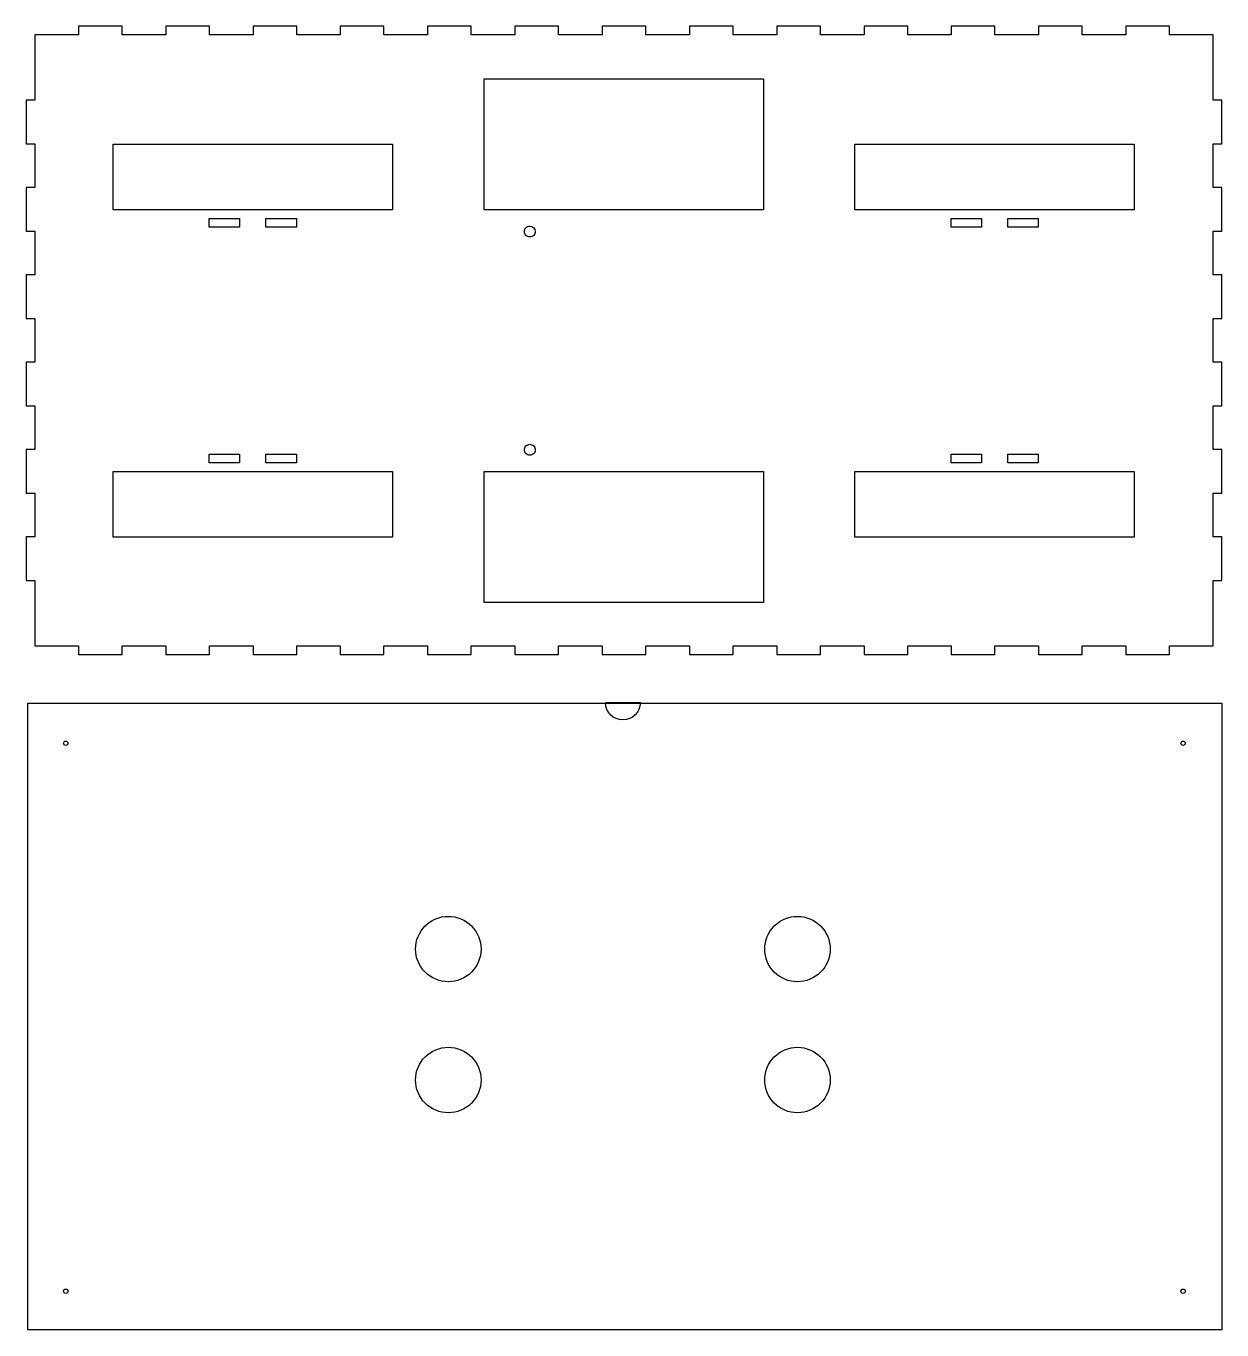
# Model space of a CAD drawing. Extents: x 5 to 279, y 16 to 315.
import ezdxf

# ---------------------------------------------------------------- set-up
doc = ezdxf.new("R2010")
doc.units = 0
doc.layers.add('Layer_1', color=7, linetype='CONTINUOUS')

msp = doc.modelspace()

# ---------------------------------------------------------------- linework, layer by layer
at = {"layer": 'Layer_1', "color": 1}
msp.add_lwpolyline([(277.131688, 312.86873), (267.131721, 312.86873), (267.131721, 314.868739), (257.131754, 314.868739), (257.131754, 312.86873), (247.131765, 312.86873), (247.131765, 314.868739), (237.131792, 314.868739), (237.131792, 312.86873), (227.131814, 312.86873), (227.131814, 314.868739), (217.131839, 314.868739), (217.131839, 312.86873), (207.131866, 312.86873), (207.131866, 314.868739), (197.131888, 314.868739), (197.131888, 312.86873), (187.131916, 312.86873), (187.131916, 314.868739), (177.131948, 314.868739), (177.131948, 312.86873), (167.131973, 312.86873), (167.131973, 314.868739), (157.131997, 314.868739), (157.131997, 312.86873), (147.132022, 312.86873), (147.132022, 314.868739), (137.132047, 314.868739), (137.132047, 312.86873), (127.132074, 312.86873), (127.132074, 314.868739), (117.132096, 314.868739), (117.132096, 312.86873), (107.132123, 312.86873), (107.132123, 314.868739), (97.132148, 314.868739), (97.132148, 312.86873), (87.132175, 312.86873), (87.132175, 314.868739), (77.132197, 314.868739), (77.132197, 312.86873), (67.132225, 312.86873), (67.132225, 314.868739), (57.132249, 314.868739), (57.132249, 312.86873), (47.132274, 312.86873), (47.132274, 314.868739), (37.132299, 314.868739), (37.132299, 312.86873), (27.132323, 312.86873), (27.132323, 314.868739), (17.132351, 314.868739), (17.132351, 312.86873), (7.132376, 312.86873), (7.132376, 297.868779), (5.13238, 297.868779), (5.13238, 287.868811), (7.132376, 287.868811), (7.132376, 277.868844), (5.13238, 277.868844), (5.13238, 267.868877), (7.132376, 267.868877), (7.132376, 257.868883), (5.13238, 257.868883), (5.13238, 247.868915), (7.132376, 247.868915), (7.132376, 237.868948), (5.13238, 237.868948), (5.13238, 227.868981), (7.132376, 227.868981), (7.132376, 217.868987), (5.13238, 217.868987), (5.13238, 207.868993), (7.132376, 207.868993), (7.132376, 197.869052), (5.13238, 197.869052), (5.13238, 187.869058), (7.132376, 187.869058), (7.132376, 177.869091), (7.132376, 172.869107), (17.132351, 172.869107), (17.132351, 170.869098), (27.132323, 170.869098), (27.132323, 172.869107), (37.132299, 172.869107), (37.132299, 170.869098), (47.132274, 170.869098), (47.132274, 172.869107), (57.132249, 172.869107), (57.132249, 170.869098), (67.132225, 170.869098), (67.132225, 172.869107), (77.132197, 172.869107), (77.132197, 170.869098), (87.132175, 170.869098), (87.132175, 172.869107), (97.132148, 172.869107), (97.132148, 170.869098), (107.132123, 170.869098), (107.132123, 172.869107), (117.132096, 172.869107), (117.132096, 170.869098), (127.132074, 170.869098), (127.132074, 172.869107), (137.132047, 172.869107), (137.132047, 170.869098), (147.132022, 170.869098), (147.132022, 172.869107), (157.131997, 172.869107), (157.131997, 170.869098), (167.131973, 170.869098), (167.131973, 172.869107), (177.131948, 172.869107), (177.131948, 170.869098), (187.131916, 170.869098), (187.131916, 172.869107), (197.131888, 172.869107), (197.131888, 170.869098), (207.131866, 170.869098), (207.131866, 172.869107), (217.131839, 172.869107), (217.131839, 170.869098), (227.131814, 170.869098), (227.131814, 172.869107), (237.131792, 172.869107), (237.131792, 170.869098), (247.131765, 170.869098), (247.131765, 172.869107), (257.131754, 172.869107), (257.131754, 170.869098), (267.131721, 170.869098), (267.131721, 172.869107), (277.131688, 172.869107), (277.131688, 187.869058), (279.131698, 187.869058), (279.131698, 197.869052), (277.131688, 197.869052), (277.131688, 207.868993), (279.131698, 207.868993), (279.131698, 217.868987), (277.131688, 217.868987), (277.131688, 227.868981), (279.131698, 227.868981), (279.131698, 237.868948), (277.131688, 237.868948), (277.131688, 247.868915), (279.131698, 247.868915), (279.131698, 257.868883), (277.131688, 257.868883), (277.131688, 267.868877), (279.131698, 267.868877), (279.131698, 277.868844), (277.131688, 277.868844), (277.131688, 287.868811), (279.131698, 287.868811), (279.131698, 297.868779), (277.131688, 297.868779), (277.131688, 307.868773)], close=True, dxfattribs=at)
at = {"layer": 'Layer_1', "color": 7}
for points in [[(174.056957, 302.79378), (174.056957, 272.793851), (110.057118, 272.793851), (110.057118, 302.79378)], [(89.05717, 287.793881), (89.05717, 272.793877), (25.057329, 272.793877), (25.057329, 287.793881)], [(259.056754, 287.793881), (259.056754, 272.793877), (195.056896, 272.793877), (195.056896, 287.793881)], [(54.057239, 270.793895), (54.057239, 268.793912), (47.057254, 268.793912), (47.057254, 270.793895)], [(67.057208, 270.793895), (67.057208, 268.793912), (60.057222, 268.793912), (60.057222, 270.793895)], [(224.05682, 270.793895), (224.05682, 268.793912), (217.056838, 268.793912), (217.056838, 270.793895)], [(237.056786, 270.793895), (237.056786, 268.793912), (230.056806, 268.793912), (230.056806, 270.793895)], [(54.057239, 216.793959), (54.057239, 214.793977), (47.057254, 214.793977), (47.057254, 216.793959)], [(67.057208, 216.793959), (67.057208, 214.793977), (60.057222, 214.793977), (60.057222, 216.793959)], [(224.05682, 216.793959), (224.05682, 214.793977), (217.056838, 214.793977), (217.056838, 216.793959)], [(237.056786, 216.793959), (237.056786, 214.793977), (230.056806, 214.793977), (230.056806, 216.793959)], [(89.05717, 212.793967), (89.05717, 197.794016), (25.057329, 197.794016), (25.057329, 212.793967)], [(174.056957, 212.793967), (174.056957, 182.794065), (110.057118, 182.794065), (110.057118, 212.793967)], [(259.056754, 212.793967), (259.056754, 197.794016), (195.056896, 197.794016), (195.056896, 212.793967)]]:
    msp.add_lwpolyline(points, close=True, dxfattribs=at)
for points in [[(5.56289, 16.13326), (5.56289, 159.70224), (279.131709, 159.70224), (279.131709, 16.13326)], [(137.87486, 159.86772), (145.87488, 159.86772)]]:
    msp.add_lwpolyline(points, dxfattribs=at)
for points in [[(119.673209, 268.677813), (119.907627, 268.912233), (120.225569, 269.043916), (120.557091, 269.043916)], [(120.557091, 269.043916), (121.247444, 269.043916), (121.807087, 268.48427), (121.807087, 267.79392)], [(119.307095, 267.79392), (119.307095, 268.125443), (119.438792, 268.443392), (119.673209, 268.677813)], [(119.673209, 266.910028), (119.438792, 267.144448), (119.307095, 267.462398), (119.307095, 267.79392)], [(120.557091, 266.543924), (120.225569, 266.543924), (119.907627, 266.675607), (119.673209, 266.910028)], [(121.440971, 266.910028), (121.206553, 266.675607), (120.888611, 266.543924), (120.557091, 266.543924)], [(121.807087, 267.79392), (121.807087, 267.462398), (121.675391, 267.144448), (121.440971, 266.910028)], [(119.307095, 217.793977), (119.307095, 218.1255), (119.438792, 218.443423), (119.673209, 218.677843)], [(119.673209, 218.677843), (119.907627, 218.912264), (120.225569, 219.043973), (120.557091, 219.043973)], [(120.557091, 219.043973), (120.888611, 219.043973), (121.206553, 218.912264), (121.440971, 218.677843)], [(121.440971, 218.677843), (121.675391, 218.443423), (121.807087, 218.1255), (121.807087, 217.793977)], [(119.673209, 216.910085), (119.438792, 217.144506), (119.307095, 217.462455), (119.307095, 217.793977)], [(120.557091, 216.543981), (120.225569, 216.543981), (119.907627, 216.675664), (119.673209, 216.910085)], [(121.440971, 216.910085), (121.206553, 216.675664), (120.888611, 216.543981), (120.557091, 216.543981)], [(121.807087, 217.793977), (121.807087, 217.462455), (121.675391, 217.144506), (121.440971, 216.910085)], [(141.87486, 155.88221), (139.66572, 155.88221), (137.87486, 157.66659), (137.87486, 159.86772)], [(145.87488, 159.86772), (145.87488, 157.66659), (144.084, 155.88221), (141.87486, 155.88221)], [(13.72209, 150.55414), (13.72209, 150.68627), (13.77509, 150.81299), (13.86859, 150.90642)], [(14.22211, 150.05595), (13.94599, 150.05595), (13.72209, 150.279), (13.72209, 150.55414)], [(13.86859, 150.90642), (13.96259, 150.99982), (14.08949, 151.05234), (14.22211, 151.05234)], [(14.22211, 151.05234), (14.35471, 151.05234), (14.4819, 150.99984), (14.57567, 150.90642)], [(14.57567, 150.20186), (14.48187, 150.10846), (14.35471, 150.05595), (14.22211, 150.05595)], [(14.57567, 150.90642), (14.66947, 150.81302), (14.72211, 150.68627), (14.72211, 150.55414)], [(14.72211, 150.55414), (14.72211, 150.42201), (14.66941, 150.29529), (14.57567, 150.20186)], [(269.722499, 150.55414), (269.722499, 150.68627), (269.775199, 150.81299), (269.868949, 150.90642)], [(269.868959, 150.20186), (269.775159, 150.29526), (269.722499, 150.42201), (269.722499, 150.55414)], [(269.868949, 150.90642), (269.962749, 150.99982), (270.089899, 151.05234), (270.222509, 151.05234)], [(270.222509, 150.05595), (270.089899, 150.05595), (269.962729, 150.10845), (269.868959, 150.20186)], [(270.222509, 151.05234), (270.355119, 151.05234), (270.482299, 150.99984), (270.576069, 150.90642)], [(270.722519, 150.55414), (270.722519, 150.279), (270.498659, 150.05595), (270.222509, 150.05595)], [(270.576069, 150.90642), (270.669869, 150.81302), (270.722519, 150.68627), (270.722519, 150.55414)], [(96.57163, 108.69346), (97.97815, 110.09998), (99.8858, 110.89015), (101.87491, 110.89015)], [(101.87491, 110.89015), (103.86405, 110.89015), (105.77169, 110.09998), (107.17822, 108.69346)], [(176.57152, 108.69346), (177.97805, 110.09998), (179.88569, 110.89015), (181.87483, 110.89015)], [(181.87483, 110.89015), (183.86394, 110.89015), (185.771589, 110.09998), (187.178109, 108.69346)], [(94.37493, 103.39017), (94.37493, 105.37929), (95.1651, 107.28694), (96.57163, 108.69346)], [(107.17822, 108.69346), (108.58474, 107.28694), (109.37492, 105.37929), (109.37492, 103.39017)], [(174.37482, 103.39017), (174.37482, 105.37929), (175.165, 107.28694), (176.57152, 108.69346)], [(187.178109, 108.69346), (188.584639, 107.28694), (189.374809, 105.37929), (189.374809, 103.39017)], [(96.57163, 98.08687), (95.1651, 99.49339), (94.37493, 101.40105), (94.37493, 103.39017)], [(109.37492, 103.39017), (109.37492, 101.40105), (108.58474, 99.49339), (107.17822, 98.08687)], [(176.57152, 98.08687), (175.165, 99.49339), (174.37482, 101.40105), (174.37482, 103.39017)], [(189.374809, 103.39017), (189.374809, 101.40105), (188.584639, 99.49339), (187.178109, 98.08687)], [(101.87491, 95.89018), (99.8858, 95.89018), (97.97815, 96.68035), (96.57163, 98.08687)], [(107.17822, 98.08687), (105.77169, 96.68035), (103.86405, 95.89018), (101.87491, 95.89018)], [(181.87483, 95.89018), (179.88569, 95.89018), (177.97805, 96.68035), (176.57152, 98.08687)], [(187.178109, 98.08687), (185.771589, 96.68035), (183.86394, 95.89018), (181.87483, 95.89018)], [(96.57163, 78.6935), (97.97815, 80.10002), (99.8858, 80.8902), (101.87491, 80.8902)], [(101.87491, 80.8902), (103.86405, 80.8902), (105.77169, 80.10002), (107.17822, 78.6935)], [(176.57152, 78.6935), (177.97805, 80.10002), (179.88569, 80.8902), (181.87483, 80.8902)], [(181.87483, 80.8902), (183.86394, 80.8902), (185.771589, 80.10002), (187.178109, 78.6935)], [(94.37493, 73.3902), (94.37493, 75.37932), (95.1651, 77.28698), (96.57163, 78.6935)], [(107.17822, 78.6935), (108.58474, 77.28698), (109.37492, 75.37932), (109.37492, 73.3902)], [(174.37482, 73.3902), (174.37482, 75.37932), (175.165, 77.28698), (176.57152, 78.6935)], [(187.178109, 78.6935), (188.584639, 77.28698), (189.374809, 75.37932), (189.374809, 73.3902)], [(96.57163, 68.08691), (95.1651, 69.49343), (94.37493, 71.40108), (94.37493, 73.3902)], [(109.37492, 73.3902), (109.37492, 71.40108), (108.58474, 69.49343), (107.17822, 68.08691)], [(176.57152, 68.08691), (175.165, 69.49343), (174.37482, 71.40108), (174.37482, 73.3902)], [(189.374809, 73.3902), (189.374809, 71.40108), (188.584639, 69.49343), (187.178109, 68.08691)], [(101.87491, 65.89021), (99.8858, 65.89021), (97.97815, 66.68039), (96.57163, 68.08691)], [(107.17822, 68.08691), (105.77169, 66.68039), (103.86405, 65.89021), (101.87491, 65.89021)], [(181.87483, 65.89021), (179.88569, 65.89021), (177.97805, 66.68039), (176.57152, 68.08691)], [(187.178109, 68.08691), (185.771589, 66.68039), (183.86394, 65.89021), (181.87483, 65.89021)], [(13.72209, 25.0102), (13.72209, 25.28535), (13.94599, 25.50839), (14.22211, 25.50839)], [(14.22211, 24.51202), (13.94599, 24.51202), (13.72209, 24.73506), (13.72209, 25.0102)], [(14.22211, 25.50839), (14.35471, 25.5084), (14.48187, 25.45589), (14.57567, 25.36248)], [(14.57567, 24.65793), (14.48187, 24.56453), (14.35471, 24.51202), (14.22211, 24.51202)], [(14.57567, 25.36248), (14.66947, 25.26908), (14.72211, 25.14233), (14.72211, 25.0102)], [(14.72211, 25.0102), (14.72211, 24.87807), (14.66941, 24.75136), (14.57567, 24.65793)], [(269.722499, 25.0102), (269.722499, 25.14233), (269.775199, 25.26905), (269.868959, 25.36248)], [(269.868959, 24.65793), (269.775159, 24.75133), (269.722499, 24.87807), (269.722499, 25.0102)], [(269.868959, 25.36248), (269.962759, 25.45588), (270.089899, 25.5084), (270.222509, 25.50839)], [(270.222509, 24.51202), (270.089899, 24.51202), (269.962729, 24.56452), (269.868959, 24.65793)], [(270.222509, 25.50839), (270.498659, 25.50839), (270.722519, 25.28535), (270.722519, 25.0102)], [(270.722519, 25.0102), (270.722519, 24.73506), (270.498659, 24.51202), (270.222509, 24.51202)], [(279.131709, 16.13326), (11.91269, 16.13326), (5.56289, 16.13326), (5.56289, 16.13326)]]:
    msp.add_open_spline(points, degree=3, dxfattribs=at)

doc.saveas('drawing.dxf')
